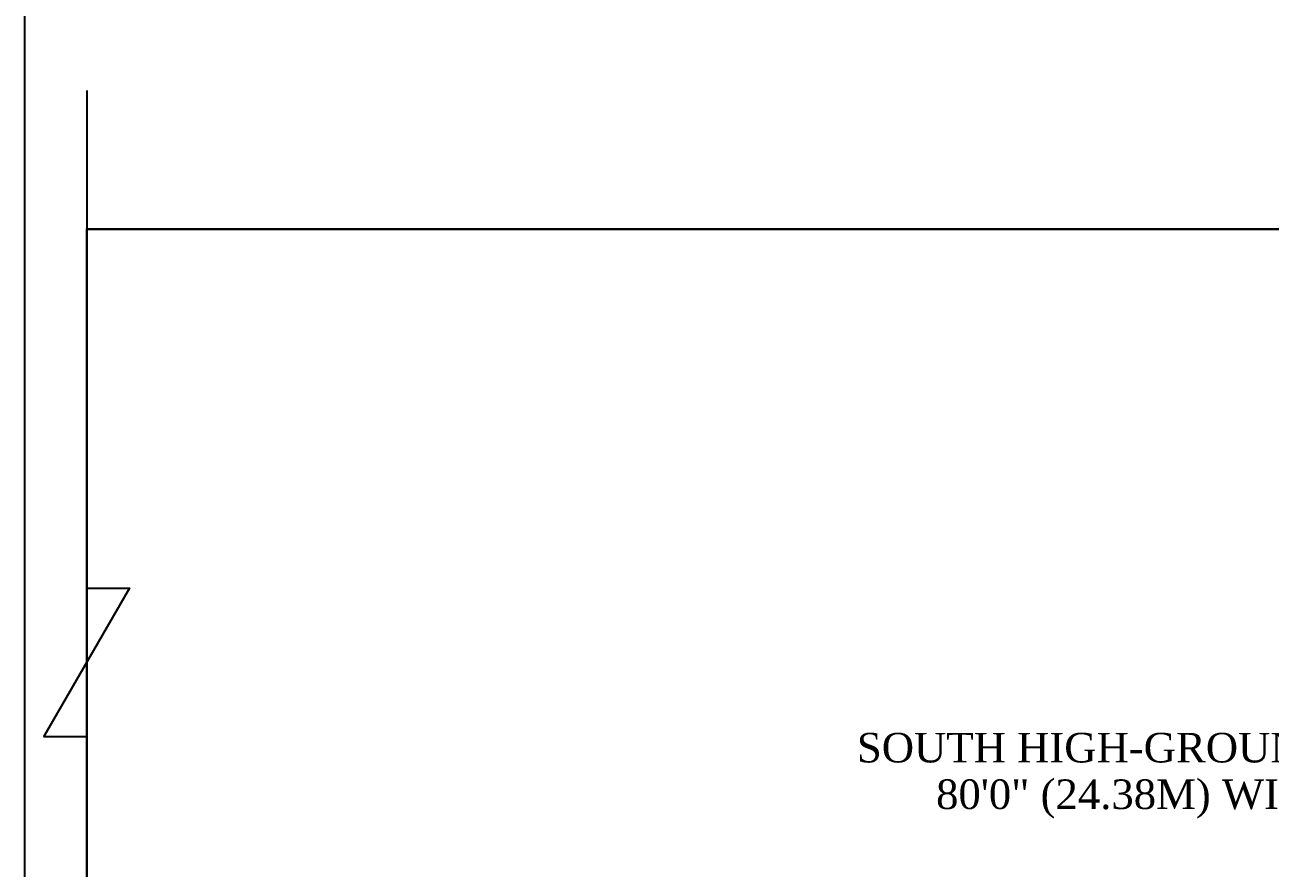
# Model space of a CAD drawing. Header units: metres. Extents: x 2 to 142, y 1 to 82.
# Drawn here: x 2.25 to 31.7, y 42.11 to 62.06 of the extents above; entities that cross this region are included whole.
import ezdxf

# ---------------------------------------------------------------- set-up
doc = ezdxf.new("R2010")
doc.units = ezdxf.units.M
doc.header["$MEASUREMENT"] = 0
doc.layers.add('ROAD_WIDTH', color=1, linetype='Continuous', lineweight=30)
doc.styles.get("Standard").update_dxf_attribs({"font": 'BOOKOS.TTF'})

msp = doc.modelspace()

# ---------------------------------------------------------------- linework, layer by layer
at = {"color": 2}
msp.add_line((2.246, 2.112), (2.246, 82.112), dxfattribs=at)
at = {"color": 1}
msp.add_line((3.709, 57.232), (71.114, 57.232), dxfattribs=at)
msp.add_lwpolyline([(3.709, 60.511), (3.709, 48.738), (4.721, 48.738), (2.692, 45.224), (3.709, 45.224), (3.709, 28.913)])
at = {"layer": 'ROAD_WIDTH', "color": 1}
msp.add_lwpolyline([(3.709, 32.852), (71.114, 32.852), (71.114, 57.232), (3.709, 57.232)], close=True, dxfattribs=at)

# ---------------------------------------------------------------- texts
at = {"color": 1}
for s, p in [('SOUTH HIGH-GROUND ROAD', (21.925, 44.612)), ('80\'0" (24.38M) WIDE ', (23.798, 43.51))]:
    msp.add_text(s, height=0.7, dxfattribs=at).set_placement(p)

doc.saveas('drawing.dxf')
